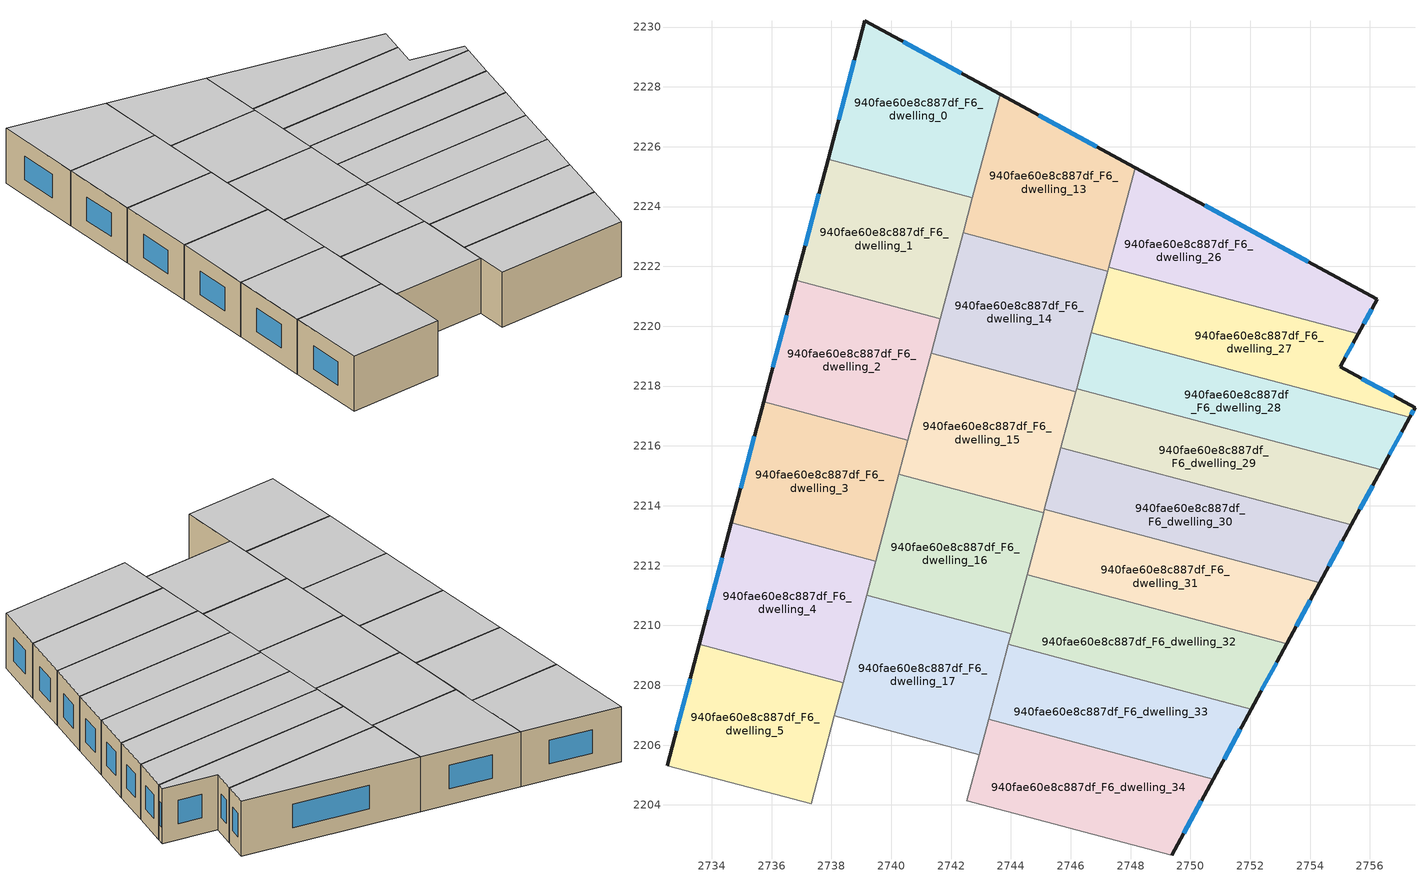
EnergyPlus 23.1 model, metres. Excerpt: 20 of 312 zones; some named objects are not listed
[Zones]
940fae60e8c887df_F6_dwelling_0
 floor to 940fae60e8c887df_F5_dwelling_0 (EU_floor_Construction): 2743.64,2227.75 2742.71,2224.29 2737.89,2225.58 2739.12,2230.21 z18
 wall outside (EU_wall_Construction): 2743.64,2227.75 2739.12,2230.21 2737.89,2225.58 z18:21
 wall to 940fae60e8c887df_F6_dwelling_1 (EU_wall_Construction): 2737.89,2225.58 2742.71,2224.29 z18:21
 wall to 940fae60e8c887df_F6_dwelling_13 (EU_wall_Construction): 2742.71,2224.29 2743.64,2227.75 z18:21
 window (EU_Window_Construction): 2738.76,2228.89 2738.24,2226.9 / 2742.34,2228.46 2740.41,2229.51 z18.86:20.14
 ceiling to 940fae60e8c887df_F7_dwelling_0 (EU_floor_Construction): 2742.71,2224.29 2743.64,2227.75 2739.12,2230.21 2737.89,2225.58 z21
940fae60e8c887df_F6_dwelling_1
 floor to 940fae60e8c887df_F5_dwelling_1 (EU_floor_Construction): 2742.71,2224.29 2741.64,2220.25 2736.81,2221.53 2737.89,2225.58 z18
 wall outside (EU_wall_Construction): 2737.89,2225.58 2736.81,2221.53 z18:21
 wall to 940fae60e8c887df_F6_dwelling_2 (EU_wall_Construction): 2736.81,2221.53 2741.64,2220.25 z18:21
 wall to 940fae60e8c887df_F6_dwelling_14 (EU_wall_Construction): 2741.64,2220.25 2742.4,2223.13 z18:21
 wall to 940fae60e8c887df_F6_dwelling_13 (EU_wall_Construction): 2742.4,2223.13 2742.71,2224.29 z18:21
 window (EU_Window_Construction): 2737.58,2224.42 2737.12,2222.69 z18.86:20.14
 ceiling to 940fae60e8c887df_F7_dwelling_1 (EU_floor_Construction): 2741.64,2220.25 2742.71,2224.29 2737.89,2225.58 2736.81,2221.53 z21
940fae60e8c887df_F6_dwelling_13
 floor to 940fae60e8c887df_F5_dwelling_13 (EU_floor_Construction): 2748.16,2225.3 2747.24,2221.84 2742.4,2223.13 2743.64,2227.75 z18
 wall outside (EU_wall_Construction): 2748.16,2225.3 2743.64,2227.75 z18:21
 wall to 940fae60e8c887df_F6_dwelling_14 (EU_wall_Construction): 2742.4,2223.13 2747.24,2221.84 z18:21
 wall to 940fae60e8c887df_F6_dwelling_26 (EU_wall_Construction): 2747.27,2221.97 2748.16,2225.3 z18:21
 wall to 940fae60e8c887df_F6_dwelling_27 (EU_wall_Construction): 2747.24,2221.84 2747.27,2221.97 z18:21
 window (EU_Window_Construction): 2746.87,2226 2744.93,2227.05 z18.86:20.14
 ceiling to 940fae60e8c887df_F7_dwelling_13 (EU_floor_Construction): 2747.24,2221.84 2748.16,2225.3 2743.64,2227.75 2742.4,2223.13 z21
940fae60e8c887df_F6_dwelling_14
 floor to 940fae60e8c887df_F5_dwelling_14 (EU_floor_Construction): 2747.24,2221.84 2746.16,2217.8 2741.33,2219.09 2742.4,2223.13 z18
 wall to 940fae60e8c887df_F6_dwelling_15 (EU_wall_Construction): 2741.33,2219.09 2746.16,2217.8 z18:21
 wall to 940fae60e8c887df_F6_dwelling_27 (EU_wall_Construction): 2746.69,2219.79 2747.24,2221.84 z18:21
 wall to 940fae60e8c887df_F6_dwelling_28 (EU_wall_Construction): 2746.19,2217.91 2746.69,2219.78 z18:21
 wall to 940fae60e8c887df_F6_dwelling_2 (EU_wall_Construction): 2741.64,2220.24 2741.33,2219.09 z18:21
 wall to 940fae60e8c887df_F6_dwelling_29 (EU_wall_Construction): 2746.16,2217.8 2746.19,2217.91 z18:21
 ceiling to 940fae60e8c887df_F7_dwelling_14 (EU_floor_Construction): 2746.16,2217.8 2747.24,2221.84 2742.4,2223.13 2741.33,2219.09 z21
940fae60e8c887df_F6_dwelling_15
 floor to 940fae60e8c887df_F5_dwelling_15 (EU_floor_Construction): 2746.16,2217.8 2745.09,2213.76 2740.25,2215.05 2741.33,2219.09 z18
 wall to 940fae60e8c887df_F6_dwelling_16 (EU_wall_Construction): 2740.25,2215.05 2745.09,2213.76 z18:21
 wall to 940fae60e8c887df_F6_dwelling_2 (EU_wall_Construction): 2741.33,2219.09 2740.56,2216.2 z18:21
 wall to 940fae60e8c887df_F6_dwelling_30 (EU_wall_Construction): 2745.12,2213.88 2745.67,2215.94 z18:21
 wall to 940fae60e8c887df_F6_dwelling_29 (EU_wall_Construction): 2745.67,2215.94 2746.16,2217.8 z18:21
 wall to 940fae60e8c887df_F6_dwelling_3 (EU_wall_Construction): 2740.56,2216.2 2740.25,2215.05 z18:21
 wall to 940fae60e8c887df_F6_dwelling_31 (EU_wall_Construction): 2745.09,2213.76 2745.12,2213.88 z18:21
 ceiling to 940fae60e8c887df_F7_dwelling_15 (EU_floor_Construction): 2745.09,2213.76 2746.16,2217.8 2741.33,2219.09 2740.25,2215.05 z21
940fae60e8c887df_F6_dwelling_16
 floor to 940fae60e8c887df_F5_dwelling_16 (EU_floor_Construction): 2745.09,2213.76 2744.01,2209.72 2739.18,2211.01 2740.25,2215.05 z18
 wall to 940fae60e8c887df_F6_dwelling_17 (EU_wall_Construction): 2739.18,2211.01 2744.01,2209.72 z18:21
 wall to 940fae60e8c887df_F6_dwelling_3 (EU_wall_Construction): 2740.25,2215.05 2739.48,2212.14 z18:21
 wall to 940fae60e8c887df_F6_dwelling_31 (EU_wall_Construction): 2744.54,2211.69 2745.09,2213.76 z18:21
 wall to 940fae60e8c887df_F6_dwelling_32 (EU_wall_Construction): 2744.01,2209.72 2744.54,2211.69 z18:21
 wall to 940fae60e8c887df_F6_dwelling_4 (EU_wall_Construction): 2739.48,2212.14 2739.18,2211.01 z18:21
 ceiling to 940fae60e8c887df_F7_dwelling_16 (EU_floor_Construction): 2744.01,2209.72 2745.09,2213.76 2740.25,2215.05 2739.18,2211.01 z21
940fae60e8c887df_F6_dwelling_17
 floor to 940fae60e8c887df_F5_dwelling_17 (EU_floor_Construction): 2744.01,2209.72 2742.94,2205.69 2738.1,2206.97 2739.18,2211.01 z18
 wall to 940fae60e8c887df_F6_dwelling_18 (EU_wall_Construction): 2738.1,2206.97 2742.94,2205.69 z18:21
 wall to 940fae60e8c887df_F6_dwelling_4 (EU_wall_Construction): 2739.18,2211.01 2738.4,2208.09 z18:21
 wall to 940fae60e8c887df_F6_dwelling_33 (EU_wall_Construction): 2743.25,2206.87 2743.92,2209.37 z18:21
 wall to 940fae60e8c887df_F6_dwelling_5 (EU_wall_Construction): 2738.4,2208.09 2738.1,2206.97 z18:21
 wall to 940fae60e8c887df_F6_dwelling_32 (EU_wall_Construction): 2743.92,2209.37 2744.01,2209.72 z18:21
 wall to 940fae60e8c887df_F6_dwelling_34 (EU_wall_Construction): 2742.94,2205.69 2743.25,2206.87 z18:21
 ceiling to 940fae60e8c887df_F7_dwelling_17 (EU_floor_Construction): 2742.94,2205.69 2744.01,2209.72 2739.18,2211.01 2738.1,2206.97 z21
940fae60e8c887df_F6_dwelling_2
 floor to 940fae60e8c887df_F5_dwelling_2 (EU_floor_Construction): 2741.64,2220.25 2740.56,2216.2 2735.73,2217.48 2736.81,2221.53 z18
 wall outside (EU_wall_Construction): 2736.81,2221.53 2735.73,2217.48 z18:21
 wall to 940fae60e8c887df_F6_dwelling_3 (EU_wall_Construction): 2735.73,2217.48 2740.56,2216.2 z18:21
 window (EU_Window_Construction): 2736.5,2220.37 2736.04,2218.64 z18.86:20.14
 ceiling to 940fae60e8c887df_F7_dwelling_2 (EU_floor_Construction): 2740.56,2216.2 2741.64,2220.25 2736.81,2221.53 2735.73,2217.48 z21
940fae60e8c887df_F6_dwelling_26
 floor to 940fae60e8c887df_F5_dwelling_26 (EU_floor_Construction): 2756.24,2220.9 2755.61,2219.75 2747.27,2221.97 2748.16,2225.3 z18
 wall outside (EU_wall_Construction): 2755.61,2219.75 2756.24,2220.9 2748.16,2225.3 z18:21
 wall to 940fae60e8c887df_F6_dwelling_27 (EU_wall_Construction): 2747.27,2221.97 2755.61,2219.75 z18:21
 window (EU_Window_Construction): 2753.93,2222.16 2750.47,2224.04 / 2755.79,2220.08 2756.06,2220.57 z18.86:20.14
 ceiling to 940fae60e8c887df_F7_dwelling_26 (EU_floor_Construction): 2755.61,2219.75 2756.24,2220.9 2748.16,2225.3 2747.27,2221.97 z21
940fae60e8c887df_F6_dwelling_27
 floor to 940fae60e8c887df_F5_dwelling_27 (EU_floor_Construction): 2755.61,2219.75 2755.01,2218.64 2757.51,2217.28 2757.33,2216.95 2746.69,2219.79 2747.27,2221.97 z18
 wall outside (EU_wall_Construction): 2757.33,2216.95 2757.51,2217.28 2755.01,2218.64 2755.61,2219.75 z18:21
 wall to 940fae60e8c887df_F6_dwelling_28 (EU_wall_Construction): 2746.69,2219.79 2757.33,2216.95 z18:21
 window (EU_Window_Construction): 2755.18,2218.96 2755.44,2219.43 / 2756.79,2217.67 2755.72,2218.25 / 2757.38,2217.05 2757.45,2217.19 z18.86:20.14
 ceiling to 940fae60e8c887df_F7_dwelling_27 (EU_floor_Construction): 2757.33,2216.95 2757.51,2217.28 2755.01,2218.64 2755.61,2219.75 2747.27,2221.97 2746.69,2219.79 z21
940fae60e8c887df_F6_dwelling_28
 floor to 940fae60e8c887df_F5_dwelling_28 (EU_floor_Construction): 2757.33,2216.95 2756.37,2215.2 2746.19,2217.91 2746.69,2219.79 z18
 wall outside (EU_wall_Construction): 2756.37,2215.2 2757.33,2216.95 z18:21
 wall to 940fae60e8c887df_F6_dwelling_29 (EU_wall_Construction): 2746.19,2217.91 2756.37,2215.2 z18:21
 window (EU_Window_Construction): 2756.65,2215.7 2757.05,2216.45 z18.86:20.14
 ceiling to 940fae60e8c887df_F7_dwelling_28 (EU_floor_Construction): 2756.37,2215.2 2757.33,2216.95 2746.69,2219.79 2746.19,2217.91 z21
940fae60e8c887df_F6_dwelling_29
 floor to 940fae60e8c887df_F5_dwelling_29 (EU_floor_Construction): 2756.37,2215.2 2755.38,2213.36 2745.67,2215.94 2746.19,2217.91 z18
 wall outside (EU_wall_Construction): 2755.38,2213.36 2756.37,2215.2 z18:21
 wall to 940fae60e8c887df_F6_dwelling_30 (EU_wall_Construction): 2745.67,2215.94 2755.38,2213.36 z18:21
 window (EU_Window_Construction): 2755.66,2213.88 2756.09,2214.67 z18.86:20.14
 ceiling to 940fae60e8c887df_F7_dwelling_29 (EU_floor_Construction): 2755.38,2213.36 2756.37,2215.2 2746.19,2217.91 2745.67,2215.94 z21
940fae60e8c887df_F6_dwelling_3
 floor to 940fae60e8c887df_F5_dwelling_3 (EU_floor_Construction): 2740.56,2216.2 2739.48,2212.14 2734.66,2213.43 2735.73,2217.48 z18
 wall outside (EU_wall_Construction): 2735.73,2217.48 2734.66,2213.43 z18:21
 wall to 940fae60e8c887df_F6_dwelling_4 (EU_wall_Construction): 2734.66,2213.43 2739.48,2212.14 z18:21
 window (EU_Window_Construction): 2735.43,2216.32 2734.97,2214.58 z18.86:20.14
 ceiling to 940fae60e8c887df_F7_dwelling_3 (EU_floor_Construction): 2739.48,2212.14 2740.56,2216.2 2735.73,2217.48 2734.66,2213.43 z21
940fae60e8c887df_F6_dwelling_30
 floor to 940fae60e8c887df_F5_dwelling_30 (EU_floor_Construction): 2755.38,2213.36 2754.33,2211.43 2745.12,2213.88 2745.67,2215.94 z18
 wall outside (EU_wall_Construction): 2754.33,2211.43 2755.38,2213.36 z18:21
 wall to 940fae60e8c887df_F6_dwelling_31 (EU_wall_Construction): 2745.12,2213.88 2754.33,2211.43 z18:21
 window (EU_Window_Construction): 2754.62,2211.98 2755.08,2212.81 z18.86:20.14
 ceiling to 940fae60e8c887df_F7_dwelling_30 (EU_floor_Construction): 2754.33,2211.43 2755.38,2213.36 2745.67,2215.94 2745.12,2213.88 z21
940fae60e8c887df_F6_dwelling_31
 floor to 940fae60e8c887df_F5_dwelling_31 (EU_floor_Construction): 2754.33,2211.43 2753.21,2209.38 2744.54,2211.69 2745.12,2213.88 z18
 wall outside (EU_wall_Construction): 2753.21,2209.38 2754.33,2211.43 z18:21
 wall to 940fae60e8c887df_F6_dwelling_32 (EU_wall_Construction): 2744.54,2211.69 2753.21,2209.38 z18:21
 window (EU_Window_Construction): 2753.53,2209.97 2754.01,2210.84 z18.86:20.14
 ceiling to 940fae60e8c887df_F7_dwelling_31 (EU_floor_Construction): 2753.21,2209.38 2754.33,2211.43 2745.12,2213.88 2744.54,2211.69 z21
940fae60e8c887df_F6_dwelling_32
 floor to 940fae60e8c887df_F5_dwelling_32 (EU_floor_Construction): 2753.21,2209.38 2752.03,2207.21 2743.92,2209.37 2744.54,2211.69 z18
 wall outside (EU_wall_Construction): 2752.03,2207.21 2753.21,2209.38 z18:21
 wall to 940fae60e8c887df_F6_dwelling_33 (EU_wall_Construction): 2743.92,2209.37 2752.03,2207.21 z18:21
 window (EU_Window_Construction): 2752.37,2207.83 2752.88,2208.76 z18.86:20.14
 ceiling to 940fae60e8c887df_F7_dwelling_32 (EU_floor_Construction): 2752.03,2207.21 2753.21,2209.38 2744.54,2211.69 2743.92,2209.37 z21
940fae60e8c887df_F6_dwelling_33
 floor to 940fae60e8c887df_F5_dwelling_33 (EU_floor_Construction): 2752.03,2207.21 2750.76,2204.87 2743.25,2206.87 2743.92,2209.37 z18
 wall outside (EU_wall_Construction): 2750.76,2204.87 2752.03,2207.21 z18:21
 wall to 940fae60e8c887df_F6_dwelling_34 (EU_wall_Construction): 2743.25,2206.87 2750.76,2204.87 z18:21
 window (EU_Window_Construction): 2751.12,2205.53 2751.67,2206.54 z18.86:20.14
 ceiling to 940fae60e8c887df_F7_dwelling_33 (EU_floor_Construction): 2750.76,2204.87 2752.03,2207.21 2743.92,2209.37 2743.25,2206.87 z21
940fae60e8c887df_F6_dwelling_34
 floor to 940fae60e8c887df_F5_dwelling_34 (EU_floor_Construction): 2750.76,2204.87 2749.38,2202.32 2742.53,2204.15 2743.25,2206.87 z18
 wall outside (EU_wall_Construction): 2749.38,2202.32 2750.76,2204.87 z18:21
 wall to 940fae60e8c887df_F6_dwelling_35 (EU_wall_Construction): 2742.53,2204.15 2749.38,2202.32 z18:21
 wall to 940fae60e8c887df_F6_dwelling_18 (EU_wall_Construction): 2742.94,2205.69 2742.53,2204.15 z18:21
 window (EU_Window_Construction): 2749.77,2203.05 2750.37,2204.14 z18.86:20.14
 ceiling to 940fae60e8c887df_F7_dwelling_34 (EU_floor_Construction): 2749.38,2202.32 2750.76,2204.87 2743.25,2206.87 2742.53,2204.15 z21
940fae60e8c887df_F6_dwelling_4
 floor to 940fae60e8c887df_F5_dwelling_4 (EU_floor_Construction): 2739.48,2212.14 2738.4,2208.09 2733.58,2209.37 2734.66,2213.43 z18
 wall outside (EU_wall_Construction): 2734.66,2213.43 2733.58,2209.37 z18:21
 wall to 940fae60e8c887df_F6_dwelling_5 (EU_wall_Construction): 2733.58,2209.37 2738.4,2208.09 z18:21
 window (EU_Window_Construction): 2734.35,2212.27 2733.89,2210.53 z18.86:20.14
 ceiling to 940fae60e8c887df_F7_dwelling_4 (EU_floor_Construction): 2738.4,2208.09 2739.48,2212.14 2734.66,2213.43 2733.58,2209.37 z21
940fae60e8c887df_F6_dwelling_5
 floor to 940fae60e8c887df_F5_dwelling_5 (EU_floor_Construction): 2738.4,2208.09 2737.32,2204.03 2732.5,2205.31 2733.58,2209.37 z18
 wall outside (EU_wall_Construction): 2733.58,2209.37 2732.5,2205.31 z18:21
 wall to 940fae60e8c887df_F6_dwelling_6 (EU_wall_Construction): 2732.5,2205.31 2737.32,2204.03 z18:21
 wall to 940fae60e8c887df_F6_dwelling_18 (EU_wall_Construction): 2737.32,2204.03 2738.1,2206.97 z18:21
 window (EU_Window_Construction): 2733.27,2208.21 2732.81,2206.47 z18.86:20.14
 ceiling to 940fae60e8c887df_F7_dwelling_5 (EU_floor_Construction): 2737.32,2204.03 2738.4,2208.09 2733.58,2209.37 2732.5,2205.31 z21
[Building]
EU S2 Campaign: North Axis=0; Terrain=City; Solar Distribution=FullExterior
[Site:Location]
Helsinki-Vantaa.AP: Latitude=60.317; Longitude=24.963; Time Zone=2; Elevation=54.6
[SizingPeriod:WeatherFileDays]
AnnualSizingPeriod: Begin Month=1; Begin Day of Month=1; End Month=12; End Day of Month=31; Day of Week for Start Day=Monday; Use Weather File Daylight Saving Period=No; Use Weather File Rain and Snow Indicators=No
[MATERIAL]
EU_InternalMass_Material: Roughness=MediumRough; Thickness=0.1; Conductivity=1; Density=1800; Specific Heat=900; Thermal Absorptance=0.9; Solar Absorptance=0.7; Visible Absorptance=0.7
[MATERIAL:NOMASS] Roughness=MediumRough; Thermal Absorptance=0.9; Solar Absorptance=0.7; Visible Absorptance=0.7
Name | Thermal Resistance
EU_wall_NoMass | 5.91765
EU_floor_NoMass | 6.2875
[WINDOWMATERIAL:SIMPLEGLAZINGSYSTEM]
EU_Window_SimpleGlazing: UFactor=0.994035; Solar Heat Gain Coefficient=0.7; Visible Transmittance=0.7
[CONSTRUCTION]
EU_wall_Construction: EU_wall_NoMass
EU_floor_Construction: EU_floor_NoMass
EU_Window_Construction: EU_Window_SimpleGlazing
EU_InternalMass_Construction: EU_InternalMass_Material
[ZONE] Type=1; Multiplier=1; Ceiling Height=autocalculate; Floor Area=autocalculate; Part of Total Floor Area=Yes
Name | Volume
940fae60e8c887df_F6_dwelling_0; 940fae60e8c887df_F6_dwelling_34 | 62.7524
940fae60e8c887df_F6_dwelling_1; 940fae60e8c887df_F6_dwelling_17 | 62.759
940fae60e8c887df_F6_dwelling_13 | 62.7554
940fae60e8c887df_F6_dwelling_14 | 62.7649
940fae60e8c887df_F6_dwelling_15 | 62.7598
940fae60e8c887df_F6_dwelling_16; 940fae60e8c887df_F6_dwelling_26 | 62.7605
940fae60e8c887df_F6_dwelling_2 | 62.7495
940fae60e8c887df_F6_dwelling_27; 940fae60e8c887df_F6_dwelling_3; 940fae60e8c887df_F6_dwelling_31 | 62.7539
940fae60e8c887df_F6_dwelling_28 | 62.7642
940fae60e8c887df_F6_dwelling_29 | 62.748
940fae60e8c887df_F6_dwelling_30 | 62.7664
940fae60e8c887df_F6_dwelling_32 | 62.7466
940fae60e8c887df_F6_dwelling_33 | 62.7678
940fae60e8c887df_F6_dwelling_4 | 62.7568
940fae60e8c887df_F6_dwelling_5 | 62.7583
[INTERNALMASS] Construction=EU_InternalMass_Construction
Name | Zone or ZoneList | Surface Area
940fae60e8c887df_F6_dwelling_0_EU_InternalMass | 940fae60e8c887df_F6_dwelling_0 | 20.9173
940fae60e8c887df_F6_dwelling_1_EU_InternalMass | 940fae60e8c887df_F6_dwelling_1 | 20.9199
940fae60e8c887df_F6_dwelling_2_EU_InternalMass | 940fae60e8c887df_F6_dwelling_2 | 20.916
940fae60e8c887df_F6_dwelling_3_EU_InternalMass | 940fae60e8c887df_F6_dwelling_3 | 20.918
940fae60e8c887df_F6_dwelling_4_EU_InternalMass | 940fae60e8c887df_F6_dwelling_4 | 20.9187
940fae60e8c887df_F6_dwelling_5_EU_InternalMass | 940fae60e8c887df_F6_dwelling_5 | 20.9196
940fae60e8c887df_F6_dwelling_13_EU_InternalMass | 940fae60e8c887df_F6_dwelling_13 | 20.919
940fae60e8c887df_F6_dwelling_14_EU_InternalMass | 940fae60e8c887df_F6_dwelling_14 | 20.9217
940fae60e8c887df_F6_dwelling_15_EU_InternalMass | 940fae60e8c887df_F6_dwelling_15 | 20.9199
940fae60e8c887df_F6_dwelling_16_EU_InternalMass | 940fae60e8c887df_F6_dwelling_16 | 20.9199
940fae60e8c887df_F6_dwelling_17_EU_InternalMass | 940fae60e8c887df_F6_dwelling_17 | 20.9199
940fae60e8c887df_F6_dwelling_26_EU_InternalMass | 940fae60e8c887df_F6_dwelling_26 | 20.9201
940fae60e8c887df_F6_dwelling_27_EU_InternalMass | 940fae60e8c887df_F6_dwelling_27 | 20.9179
940fae60e8c887df_F6_dwelling_28_EU_InternalMass | 940fae60e8c887df_F6_dwelling_28 | 20.921
940fae60e8c887df_F6_dwelling_29_EU_InternalMass | 940fae60e8c887df_F6_dwelling_29 | 20.9164
940fae60e8c887df_F6_dwelling_30_EU_InternalMass | 940fae60e8c887df_F6_dwelling_30 | 20.9221
940fae60e8c887df_F6_dwelling_31_EU_InternalMass | 940fae60e8c887df_F6_dwelling_31 | 20.9178
940fae60e8c887df_F6_dwelling_32_EU_InternalMass | 940fae60e8c887df_F6_dwelling_32 | 20.9155
940fae60e8c887df_F6_dwelling_33_EU_InternalMass | 940fae60e8c887df_F6_dwelling_33 | 20.9227
940fae60e8c887df_F6_dwelling_34_EU_InternalMass | 940fae60e8c887df_F6_dwelling_34 | 20.9175
[OTHEREQUIPMENT] Fuel Type=Electricity; Design Level Calculation Method=Watts/Area; Power per Zone Floor Area=1; Fraction Latent=0; Fraction Radiant=0; Fraction Lost=0; Carbon Dioxide Generation Rate=0; EndUse Subcategory=EU_Step8_InternalGains
Name | Zone or ZoneList or Space or SpaceList | Schedule
EU_Step8_InternalGain_940fae60e8c887df_F6_dwelling_0_f000 | 940fae60e8c887df_F6_dwelling_0 | EU_Step8_GainSchedule_940fae60e8c887df_F6_dwelling_0_f000
EU_Step8_InternalGain_940fae60e8c887df_F6_dwelling_1_f000 | 940fae60e8c887df_F6_dwelling_1 | EU_Step8_GainSchedule_940fae60e8c887df_F6_dwelling_1_f000
EU_Step8_InternalGain_940fae60e8c887df_F6_dwelling_2_f000 | 940fae60e8c887df_F6_dwelling_2 | EU_Step8_GainSchedule_940fae60e8c887df_F6_dwelling_2_f000
EU_Step8_InternalGain_940fae60e8c887df_F6_dwelling_3_f000 | 940fae60e8c887df_F6_dwelling_3 | EU_Step8_GainSchedule_940fae60e8c887df_F6_dwelling_3_f000
EU_Step8_InternalGain_940fae60e8c887df_F6_dwelling_4_f000 | 940fae60e8c887df_F6_dwelling_4 | EU_Step8_GainSchedule_940fae60e8c887df_F6_dwelling_4_f000
EU_Step8_InternalGain_940fae60e8c887df_F6_dwelling_5_f000 | 940fae60e8c887df_F6_dwelling_5 | EU_Step8_GainSchedule_940fae60e8c887df_F6_dwelling_5_f000
EU_Step8_InternalGain_940fae60e8c887df_F6_dwelling_13_f000 | 940fae60e8c887df_F6_dwelling_13 | EU_Step8_GainSchedule_940fae60e8c887df_F6_dwelling_13_f000
EU_Step8_InternalGain_940fae60e8c887df_F6_dwelling_14_f000 | 940fae60e8c887df_F6_dwelling_14 | EU_Step8_GainSchedule_940fae60e8c887df_F6_dwelling_14_f000
EU_Step8_InternalGain_940fae60e8c887df_F6_dwelling_15_f000 | 940fae60e8c887df_F6_dwelling_15 | EU_Step8_GainSchedule_940fae60e8c887df_F6_dwelling_15_f000
EU_Step8_InternalGain_940fae60e8c887df_F6_dwelling_16_f000 | 940fae60e8c887df_F6_dwelling_16 | EU_Step8_GainSchedule_940fae60e8c887df_F6_dwelling_16_f000
EU_Step8_InternalGain_940fae60e8c887df_F6_dwelling_17_f000 | 940fae60e8c887df_F6_dwelling_17 | EU_Step8_GainSchedule_940fae60e8c887df_F6_dwelling_17_f000
EU_Step8_InternalGain_940fae60e8c887df_F6_dwelling_26_f000 | 940fae60e8c887df_F6_dwelling_26 | EU_Step8_GainSchedule_940fae60e8c887df_F6_dwelling_26_f000
EU_Step8_InternalGain_940fae60e8c887df_F6_dwelling_27_f000 | 940fae60e8c887df_F6_dwelling_27 | EU_Step8_GainSchedule_940fae60e8c887df_F6_dwelling_27_f000
EU_Step8_InternalGain_940fae60e8c887df_F6_dwelling_28_f000 | 940fae60e8c887df_F6_dwelling_28 | EU_Step8_GainSchedule_940fae60e8c887df_F6_dwelling_28_f000
EU_Step8_InternalGain_940fae60e8c887df_F6_dwelling_29_f000 | 940fae60e8c887df_F6_dwelling_29 | EU_Step8_GainSchedule_940fae60e8c887df_F6_dwelling_29_f000
EU_Step8_InternalGain_940fae60e8c887df_F6_dwelling_30_f000 | 940fae60e8c887df_F6_dwelling_30 | EU_Step8_GainSchedule_940fae60e8c887df_F6_dwelling_30_f000
EU_Step8_InternalGain_940fae60e8c887df_F6_dwelling_31_f000 | 940fae60e8c887df_F6_dwelling_31 | EU_Step8_GainSchedule_940fae60e8c887df_F6_dwelling_31_f000
EU_Step8_InternalGain_940fae60e8c887df_F6_dwelling_32_f000 | 940fae60e8c887df_F6_dwelling_32 | EU_Step8_GainSchedule_940fae60e8c887df_F6_dwelling_32_f000
EU_Step8_InternalGain_940fae60e8c887df_F6_dwelling_33_f000 | 940fae60e8c887df_F6_dwelling_33 | EU_Step8_GainSchedule_940fae60e8c887df_F6_dwelling_33_f000
EU_Step8_InternalGain_940fae60e8c887df_F6_dwelling_34_f000 | 940fae60e8c887df_F6_dwelling_34 | EU_Step8_GainSchedule_940fae60e8c887df_F6_dwelling_34_f000
[ZONEVENTILATION:DESIGNFLOWRATE] Schedule=EU_AlwaysOn; Design Flow Rate Calculation Method=AirChanges/Hour; Air Changes per Hour=0.596421; Ventilation Type=Natural; Fan Pressure Rise=0; Fan Total Efficiency=1; Constant Term Coefficient=1; Temperature Term Coefficient=0; Velocity Term Coefficient=0; Velocity Squared Term Coefficient=0; Minimum Indoor Temperature=-100; Maximum Indoor Temperature=100; Delta Temperature=-100; Minimum Outdoor Temperature=-100; Maximum Outdoor Temperature=100; Maximum Wind Speed=40
Name | Zone or ZoneList or Space or SpaceList
EU_ConstantAir_940fae60e8c887df_F6_dwelling_0 | 940fae60e8c887df_F6_dwelling_0
EU_ConstantAir_940fae60e8c887df_F6_dwelling_1 | 940fae60e8c887df_F6_dwelling_1
EU_ConstantAir_940fae60e8c887df_F6_dwelling_2 | 940fae60e8c887df_F6_dwelling_2
EU_ConstantAir_940fae60e8c887df_F6_dwelling_3 | 940fae60e8c887df_F6_dwelling_3
EU_ConstantAir_940fae60e8c887df_F6_dwelling_4 | 940fae60e8c887df_F6_dwelling_4
EU_ConstantAir_940fae60e8c887df_F6_dwelling_5 | 940fae60e8c887df_F6_dwelling_5
EU_ConstantAir_940fae60e8c887df_F6_dwelling_13 | 940fae60e8c887df_F6_dwelling_13
EU_ConstantAir_940fae60e8c887df_F6_dwelling_14 | 940fae60e8c887df_F6_dwelling_14
EU_ConstantAir_940fae60e8c887df_F6_dwelling_15 | 940fae60e8c887df_F6_dwelling_15
EU_ConstantAir_940fae60e8c887df_F6_dwelling_16 | 940fae60e8c887df_F6_dwelling_16
EU_ConstantAir_940fae60e8c887df_F6_dwelling_17 | 940fae60e8c887df_F6_dwelling_17
EU_ConstantAir_940fae60e8c887df_F6_dwelling_26 | 940fae60e8c887df_F6_dwelling_26
EU_ConstantAir_940fae60e8c887df_F6_dwelling_27 | 940fae60e8c887df_F6_dwelling_27
EU_ConstantAir_940fae60e8c887df_F6_dwelling_28 | 940fae60e8c887df_F6_dwelling_28
EU_ConstantAir_940fae60e8c887df_F6_dwelling_29 | 940fae60e8c887df_F6_dwelling_29
EU_ConstantAir_940fae60e8c887df_F6_dwelling_30 | 940fae60e8c887df_F6_dwelling_30
EU_ConstantAir_940fae60e8c887df_F6_dwelling_31 | 940fae60e8c887df_F6_dwelling_31
EU_ConstantAir_940fae60e8c887df_F6_dwelling_32 | 940fae60e8c887df_F6_dwelling_32
EU_ConstantAir_940fae60e8c887df_F6_dwelling_33 | 940fae60e8c887df_F6_dwelling_33
EU_ConstantAir_940fae60e8c887df_F6_dwelling_34 | 940fae60e8c887df_F6_dwelling_34
[HVACTEMPLATE:ZONE:IDEALLOADSAIRSYSTEM] System Availability Schedule=EU_AlwaysOn; Maximum Heating Supply Air Temperature=50; Minimum Cooling Supply Air Temperature=13; Maximum Heating Supply Air Humidity Ratio=0.0156; Minimum Cooling Supply Air Humidity Ratio=0.0077; Heating Limit=NoLimit; Cooling Limit=NoLimit; Heating Availability Schedule=EU_AlwaysOn; Cooling Availability Schedule=EU_CoolingOff; Dehumidification Control Type=ConstantSensibleHeatRatio; Cooling Sensible Heat Ratio=0.7; Dehumidification Setpoint=60; Humidification Control Type=None; Humidification Setpoint=30; Outdoor Air Method=None; Outdoor Air Flow Rate per Person=0.00944; Outdoor Air Flow Rate per Zone Floor Area=0; Outdoor Air Flow Rate per Zone=0; Demand Controlled Ventilation Type=None; Outdoor Air Economizer Type=NoEconomizer; Heat Recovery Type=None; Sensible Heat Recovery Effectiveness=0.7; Latent Heat Recovery Effectiveness=0.65
Name | Template Thermostat
940fae60e8c887df_F6_dwelling_0 | EU_HeatOnly_940fae60e8c887df_F6_dwelling_0
940fae60e8c887df_F6_dwelling_1 | EU_HeatOnly_940fae60e8c887df_F6_dwelling_1
940fae60e8c887df_F6_dwelling_2 | EU_HeatOnly_940fae60e8c887df_F6_dwelling_2
940fae60e8c887df_F6_dwelling_3 | EU_HeatOnly_940fae60e8c887df_F6_dwelling_3
940fae60e8c887df_F6_dwelling_4 | EU_HeatOnly_940fae60e8c887df_F6_dwelling_4
940fae60e8c887df_F6_dwelling_5 | EU_HeatOnly_940fae60e8c887df_F6_dwelling_5
940fae60e8c887df_F6_dwelling_13 | EU_HeatOnly_940fae60e8c887df_F6_dwelling_13
940fae60e8c887df_F6_dwelling_14 | EU_HeatOnly_940fae60e8c887df_F6_dwelling_14
940fae60e8c887df_F6_dwelling_15 | EU_HeatOnly_940fae60e8c887df_F6_dwelling_15
940fae60e8c887df_F6_dwelling_16 | EU_HeatOnly_940fae60e8c887df_F6_dwelling_16
940fae60e8c887df_F6_dwelling_17 | EU_HeatOnly_940fae60e8c887df_F6_dwelling_17
940fae60e8c887df_F6_dwelling_26 | EU_HeatOnly_940fae60e8c887df_F6_dwelling_26
940fae60e8c887df_F6_dwelling_27 | EU_HeatOnly_940fae60e8c887df_F6_dwelling_27
940fae60e8c887df_F6_dwelling_28 | EU_HeatOnly_940fae60e8c887df_F6_dwelling_28
940fae60e8c887df_F6_dwelling_29 | EU_HeatOnly_940fae60e8c887df_F6_dwelling_29
940fae60e8c887df_F6_dwelling_30 | EU_HeatOnly_940fae60e8c887df_F6_dwelling_30
940fae60e8c887df_F6_dwelling_31 | EU_HeatOnly_940fae60e8c887df_F6_dwelling_31
940fae60e8c887df_F6_dwelling_32 | EU_HeatOnly_940fae60e8c887df_F6_dwelling_32
940fae60e8c887df_F6_dwelling_33 | EU_HeatOnly_940fae60e8c887df_F6_dwelling_33
940fae60e8c887df_F6_dwelling_34 | EU_HeatOnly_940fae60e8c887df_F6_dwelling_34
[SIZING:ZONE] Zone Cooling Design Supply Air Temperature Input Method=SupplyAirTemperature; Zone Cooling Design Supply Air Temperature=13; Zone Heating Design Supply Air Temperature Input Method=SupplyAirTemperature; Zone Heating Design Supply Air Temperature=50; Zone Cooling Design Supply Air Humidity Ratio=0.008; Zone Heating Design Supply Air Humidity Ratio=0.008; Cooling Design Air Flow Method=DesignDay; Cooling Design Air Flow Rate=0; Cooling Minimum Air Flow per Zone Floor Area=0.000762; Cooling Minimum Air Flow=0; Cooling Minimum Air Flow Fraction=0.2; Heating Design Air Flow Method=DesignDay; Heating Design Air Flow Rate=0; Heating Maximum Air Flow per Zone Floor Area=0.002032; Heating Maximum Air Flow=0.141576; Heating Maximum Air Flow Fraction=0.3; Account for Dedicated Outdoor Air System=No; Dedicated Outdoor Air System Control Strategy=NeutralSupplyAir; Dedicated Outdoor Air Low Setpoint Temperature for Design=autosize; Dedicated Outdoor Air High Setpoint Temperature for Design=autosize; Zone Load Sizing Method=Sensible Load Only No Latent Load; Zone Latent Cooling Design Supply Air Humidity Ratio Input Method=HumidityRatioDifference; Zone Cooling Design Supply Air Humidity Ratio Difference=0.005; Zone Latent Heating Design Supply Air Humidity Ratio Input Method=HumidityRatioDifference; Zone Humidification Design Supply Air Humidity Ratio Difference=0.005
940fae60e8c887df_F6_dwelling_0; 940fae60e8c887df_F6_dwelling_1; 940fae60e8c887df_F6_dwelling_2; 940fae60e8c887df_F6_dwelling_3; 940fae60e8c887df_F6_dwelling_4; 940fae60e8c887df_F6_dwelling_5; 940fae60e8c887df_F6_dwelling_13; 940fae60e8c887df_F6_dwelling_14; 940fae60e8c887df_F6_dwelling_15; 940fae60e8c887df_F6_dwelling_16; 940fae60e8c887df_F6_dwelling_17; 940fae60e8c887df_F6_dwelling_26; 940fae60e8c887df_F6_dwelling_27; 940fae60e8c887df_F6_dwelling_28; 940fae60e8c887df_F6_dwelling_29; 940fae60e8c887df_F6_dwelling_30; 940fae60e8c887df_F6_dwelling_31; 940fae60e8c887df_F6_dwelling_32; 940fae60e8c887df_F6_dwelling_33; 940fae60e8c887df_F6_dwelling_34
[SCHEDULE:CONSTANT]
Name | Hourly Value
EU_AlwaysOn | 1
EU_CoolingOff | 0
[SCHEDULE:FILE] Column Number=1; Rows to Skip at Top=0; Number of Hours of Data=8760; Column Separator=Comma; Interpolate to Timestep=No; Minutes per Item=60; Adjust Schedule for Daylight Savings=Yes
Name | File
EU_Step8_GainSchedule_940fae60e8c887df_F6_dwelling_0_f000 | ../../schedules/940fae60e8c887df/940fae60e8c887df_F6_dwelling_0_f000_gain.csv
EU_Step8_GainSchedule_940fae60e8c887df_F6_dwelling_1_f000 | ../../schedules/940fae60e8c887df/940fae60e8c887df_F6_dwelling_1_f000_gain.csv
EU_Step8_GainSchedule_940fae60e8c887df_F6_dwelling_2_f000 | ../../schedules/940fae60e8c887df/940fae60e8c887df_F6_dwelling_2_f000_gain.csv
EU_Step8_GainSchedule_940fae60e8c887df_F6_dwelling_3_f000 | ../../schedules/940fae60e8c887df/940fae60e8c887df_F6_dwelling_3_f000_gain.csv
EU_Step8_GainSchedule_940fae60e8c887df_F6_dwelling_4_f000 | ../../schedules/940fae60e8c887df/940fae60e8c887df_F6_dwelling_4_f000_gain.csv
EU_Step8_GainSchedule_940fae60e8c887df_F6_dwelling_5_f000 | ../../schedules/940fae60e8c887df/940fae60e8c887df_F6_dwelling_5_f000_gain.csv
EU_Step8_GainSchedule_940fae60e8c887df_F6_dwelling_13_f000 | ../../schedules/940fae60e8c887df/940fae60e8c887df_F6_dwelling_13_f000_gain.csv
EU_Step8_GainSchedule_940fae60e8c887df_F6_dwelling_14_f000 | ../../schedules/940fae60e8c887df/940fae60e8c887df_F6_dwelling_14_f000_gain.csv
EU_Step8_GainSchedule_940fae60e8c887df_F6_dwelling_15_f000 | ../../schedules/940fae60e8c887df/940fae60e8c887df_F6_dwelling_15_f000_gain.csv
EU_Step8_GainSchedule_940fae60e8c887df_F6_dwelling_16_f000 | ../../schedules/940fae60e8c887df/940fae60e8c887df_F6_dwelling_16_f000_gain.csv
EU_Step8_GainSchedule_940fae60e8c887df_F6_dwelling_17_f000 | ../../schedules/940fae60e8c887df/940fae60e8c887df_F6_dwelling_17_f000_gain.csv
EU_Step8_GainSchedule_940fae60e8c887df_F6_dwelling_26_f000 | ../../schedules/940fae60e8c887df/940fae60e8c887df_F6_dwelling_26_f000_gain.csv
EU_Step8_GainSchedule_940fae60e8c887df_F6_dwelling_27_f000 | ../../schedules/940fae60e8c887df/940fae60e8c887df_F6_dwelling_27_f000_gain.csv
EU_Step8_GainSchedule_940fae60e8c887df_F6_dwelling_28_f000 | ../../schedules/940fae60e8c887df/940fae60e8c887df_F6_dwelling_28_f000_gain.csv
EU_Step8_GainSchedule_940fae60e8c887df_F6_dwelling_29_f000 | ../../schedules/940fae60e8c887df/940fae60e8c887df_F6_dwelling_29_f000_gain.csv
EU_Step8_GainSchedule_940fae60e8c887df_F6_dwelling_30_f000 | ../../schedules/940fae60e8c887df/940fae60e8c887df_F6_dwelling_30_f000_gain.csv
EU_Step8_GainSchedule_940fae60e8c887df_F6_dwelling_31_f000 | ../../schedules/940fae60e8c887df/940fae60e8c887df_F6_dwelling_31_f000_gain.csv
EU_Step8_GainSchedule_940fae60e8c887df_F6_dwelling_32_f000 | ../../schedules/940fae60e8c887df/940fae60e8c887df_F6_dwelling_32_f000_gain.csv
EU_Step8_GainSchedule_940fae60e8c887df_F6_dwelling_33_f000 | ../../schedules/940fae60e8c887df/940fae60e8c887df_F6_dwelling_33_f000_gain.csv
EU_Step8_GainSchedule_940fae60e8c887df_F6_dwelling_34_f000 | ../../schedules/940fae60e8c887df/940fae60e8c887df_F6_dwelling_34_f000_gain.csv
